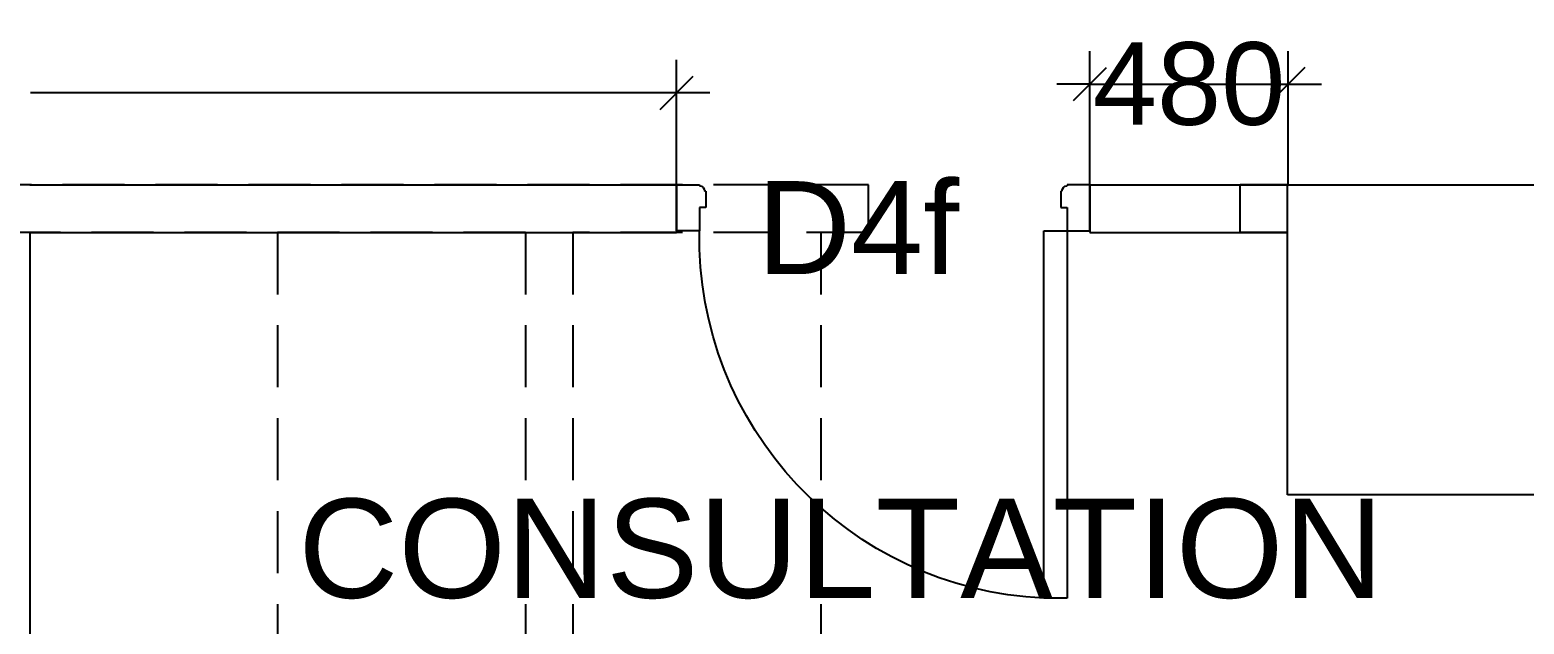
# Model space of a CAD drawing. Extents: x 6345096 to 6738923, y -6490958 to -6305885.
# Drawn here: x 6626118 to 6629733, y -6430422 to -6428984 of the extents above; entities that cross this region are included whole.
import ezdxf
from ezdxf.enums import TextEntityAlignment as Align

# ---------------------------------------------------------------- set-up
doc = ezdxf.new("R2010")
doc.units = 0
doc.header["$LTSCALE"] = 600
doc.header["$MEASUREMENT"] = 0
doc.header["$PDMODE"] = 35
doc.linetypes.add('HIDDEN', pattern=[0.375, 0.25, -0.125])
doc.layers.get('0').update_dxf_attribs({"linetype": 'CONTINUOUS'})
doc.layers.get('Defpoints').update_dxf_attribs({"linetype": 'CONTINUOUS'})
for name, color, linetype in [('DOOR', 32, 'CONTINUOUS'), ('FURN', 32, 'CONTINUOUS'), ('HS', 251, 'CONTINUOUS'), ('joinery', 7, 'CONTINUOUS'), ('LA-column', 3, 'CONTINUOUS'), ('TEXT', 6, 'CONTINUOUS'), ('Walls', 7, 'CONTINUOUS'), ('Working Dim', 5, 'CONTINUOUS')]:
    doc.layers.add(name, color=color, linetype=linetype)
doc.styles.add('ari', font='arial.ttf')
doc.styles.add('ARIAL', font='arial.ttf')
doc.dimstyles.new('int. dim', dxfattribs={"dimtxt": 200, "dimasz": 80, "dimexe": 80, "dimexo": 0, "dimgap": 70, "dimtad": 0, "dimdec": 0, "dimzin": 12, "dimdsep": 46, "dimtxsty": 'ari', "dimblk": 'OBLIQUE', "dimcen": 2, "dimdle": 80, "dimclrd": 256, "dimclre": 256, "dimclrt": 6, "dimadec": 0, "dimazin": 0, "dimtfac": 1, "dimtdec": 0, "dimtix": 1, "dimtmove": 2, "dimatfit": 3, "dimfxl": 1, "dimtolj": 1, "dimtzin": 0, "dimlwd": -1, "dimlwe": -1, "dimarcsym": 0})

# ---------------------------------------------------------------- blocks, each defined once
blk = doc.blocks.new('_Oblique')
at = {"color": 0, "linetype": 'ByBlock', "lineweight": -2}
blk.add_line((-0.5, -0.5), (0.5, 0.5), dxfattribs=at)
blk = doc.blocks.new('*D2233')
at = {"layer": 'Defpoints', "color": 0, "transparency": 16777216}
for p in [(6629162.5, -6429114.9), (6628682.5, -6429358.8, 0.7), (6629162.5, -6429358.8, 0.7)]:
    blk.add_point(p, dxfattribs=at)
at = {"layer": 'Working Dim', "transparency": 16777216}
for p, q in [((6628682.5, -6429358.8), (6628682.5, -6429034.9)), ((6629162.5, -6429358.8), (6629162.5, -6429034.9)), ((6628682.5, -6429114.9), (6628602.5, -6429114.9)), ((6628682.5, -6429114.9), (6629162.5, -6429114.9)), ((6629162.5, -6429114.9), (6629242.5, -6429114.9))]:
    blk.add_line(p, q, dxfattribs=at)
at = {"layer": 'Working Dim', "transparency": 16777216, "xscale": 80, "yscale": 80, "zscale": 80}
blk.add_blockref('_Oblique', (6628682.5, -6429114.9), dxfattribs=at)
at = {"layer": 'Working Dim', "transparency": 16777216, "xscale": 80, "yscale": 80, "zscale": 80, "rotation": 180}
blk.add_blockref('_Oblique', (6629162.5, -6429114.9), dxfattribs=at)
at = {"layer": 'Working Dim', "color": 6, "transparency": 16777216, "insert": (6628922.5, -6429114.9), "char_height": 200, "attachment_point": 5, "style": 'ari'}
blk.add_mtext('\\A1;480', dxfattribs=at)
blk = doc.blocks.new('*D2234')
at = {"layer": 'Defpoints', "color": 0, "transparency": 16777216}
for p in [(6623817.5, -6429136), (6623817.5, -6429358.8, 1.3), (6627682.5, -6429358.8, 0.7)]:
    blk.add_point(p, dxfattribs=at)
at = {"layer": 'Working Dim', "transparency": 16777216}
for p, q in [((6623817.5, -6429358.8), (6623817.5, -6429056)), ((6627682.5, -6429358.8), (6627682.5, -6429056)), ((6623737.5, -6429136), (6625380.7, -6429136)), ((6627762.5, -6429136), (6626119.4, -6429136))]:
    blk.add_line(p, q, dxfattribs=at)
at = {"layer": 'Working Dim', "transparency": 16777216, "xscale": 80, "yscale": 80, "zscale": 80, "rotation": 180}
blk.add_blockref('_Oblique', (6623817.5, -6429136), dxfattribs=at)
at = {"layer": 'Working Dim', "transparency": 16777216, "xscale": 80, "yscale": 80, "zscale": 80}
blk.add_blockref('_Oblique', (6627682.5, -6429136), dxfattribs=at)
at = {"layer": 'Working Dim', "color": 6, "transparency": 16777216, "insert": (6625750, -6429136), "char_height": 200, "attachment_point": 5, "style": 'ari'}
blk.add_mtext('\\A1;3865', dxfattribs=at)
blk = doc.blocks.new('1000')
at = {"layer": 'DOOR'}
for p, q in [((0, -100), (0, 0)), ((0, 0), (49.7, 0)), ((49.7, 0), (49.7, -2.2)), ((63.2, -13.5), (61, -13.5)), ((63.2, -13.5), (63.2, -49.5)), ((836.8, -13.5), (836.8, -49.5)), ((836.8, -13.5), (839, -13.5)), ((850.3, 0), (850.3, -2.2)), ((900, 0), (850.3, 0)), ((900, -100), (900, 0)), ((63.2, -49.5), (49.7, -49.5)), ((49.7, -49.5), (49.7, -100)), ((836.8, -49.5), (850.3, -49.5)), ((850.3, -49.5), (850.3, -100)), ((49.7, -100), (0, -100)), ((49.7, -100), (49.7, -900.6)), ((100.2, -100), (49.7, -100)), ((100.2, -900.6), (100.2, -100)), ((850.3, -100), (900, -100)), ((49.7, -900.6), (100.2, -900.6))]:
    blk.add_line(p, q, dxfattribs=at)
for centre, major_axis, start_param, end_param in [((49.7, -13.5), (-7.95, 7.95), 3.926991, 5.497787), ((850.3, -13.5), (7.95, 7.95), 0.785398, 2.356194)]:
    blk.add_ellipse(centre, major_axis=major_axis, ratio=1, start_param=start_param, end_param=end_param, dxfattribs=at)
at = {"layer": 'DOOR', "color": 145}
blk.add_ellipse((64.3, -115.3), major_axis=(-519.7, 589.8), ratio=1, start_param=2.464943, end_param=4.009476, dxfattribs=at)
blk = doc.blocks.new('A$C2CD672AE')
at = {"layer": 'FURN', "color": 8, "linetype": 'HIDDEN'}
blk.add_line((97712.1, 26950.1, 2.3), (97712.1, 25450.2, 2.3), dxfattribs=at)
at = {"layer": 'Walls', "color": 8, "linetype": 'HIDDEN'}
for p, q in [((97827.1, 27065.1), (94513.1, 27065.1)), ((97827.1, 26950.1), (97827.1, 27065.1)), ((98842.1, 27065.1), (98727.1, 27065.1)), ((98727.1, 26950.1), (98727.1, 27065.1)), ((96997.1, 26950.1), (94513.1, 26950.1)), ((96397.1, 26950.1), (96397.1, 23235.2)), ((96997.1, 26950.1), (96997.1, 23235.2)), ((97827.1, 26950.1), (97112.1, 26950.1)), ((97112.1, 26950.1), (97112.1, 25450.2)), ((98842.1, 26950.1), (98727.1, 26950.1))]:
    blk.add_line(p, q, dxfattribs=at)

msp = doc.modelspace()

# ---------------------------------------------------------------- linework, layer by layer
at = {"layer": 'LA-column', "color": 2, "elevation": 1.031}
msp.add_lwpolyline([(6629160.354, -6430108.812), (6629160.354, -6429358.812), (6629910.354, -6429358.812), (6629910.354, -6430108.812)], close=True, dxfattribs=at)
at = {"layer": 'Walls'}
for p, q in [((6626117.541, -6429358.794, -2.168), (6627682.541, -6429358.794, -2.168)), ((6627682.541, -6429358.806, -2.168), (6627682.541, -6429473.806, -2.168)), ((6628682.541, -6429358.806, -2.168), (6629161.541, -6429358.806, -2.168)), ((6628682.541, -6429358.806, -2.168), (6628682.541, -6429473.806, -2.168)), ((6626117.541, -6429473.794, -2.848), (6626117.541, -6433188.792, -2.848)), ((6626117.541, -6429473.794, -2.168), (6627682.541, -6429473.794, -2.168)), ((6628682.541, -6429473.806, -2.168), (6629161.541, -6429473.802, -2.168))]:
    msp.add_line(p, q, dxfattribs=at)

# ---------------------------------------------------------------- block references
at = {"layer": 'DOOR', "linetype": 'Continuous', "xscale": -1.111111108213692, "yscale": 1.111111108213663, "zscale": 1.111111108485328, "rotation": 359.9999869372631}
msp.add_blockref('1000', (6628682.541, -6429358.793, -2.168), dxfattribs=at)
at = {"layer": 'HS'}
msp.add_blockref('A$C2CD672AE', (6530319.294, -6456423.902, 8.17), dxfattribs=at)

# ---------------------------------------------------------------- texts
at = {"layer": 'joinery', "style": 'ari'}
msp.add_text('D4f', height=225, dxfattribs=at).set_placement((6628121.676, -6429574.738, -0.166), align=Align.CENTER)
at = {"layer": 'TEXT', "color": 7, "style": 'ARIAL'}
msp.add_text('CONSULTATION', height=240, dxfattribs=at).set_placement((6628080.013, -6430358.461, -2.168), align=Align.CENTER)

# ---------------------------------------------------------------- dimensions: what is measured, and where the dimension line sits
at = {"layer": 'Working Dim'}
for base, p1, p2, picture, middle in [((6623817.541, -6429136.039, -2.848), (6627682.541, -6429358.794, -2.168), (6623817.541, -6429358.806, -1.502), '*D2234', (6625750.041, -6429136.039, -2.848)), ((6629162.541, -6429114.864, -2.848), (6628682.541, -6429358.806, -2.168), (6629162.541, -6429358.806, -2.168), '*D2233', (6628922.541, -6429114.864, -2.848))]:
    dim = msp.add_linear_dim(base=base, p1=p1, p2=p2, angle=180, dimstyle='int. dim', override={"dimtxt": 200}, dxfattribs=at)
    dim.commit()
    dim.dimension.update_dxf_attribs({"geometry": picture, "text_midpoint": middle})

doc.saveas('drawing.dxf')
